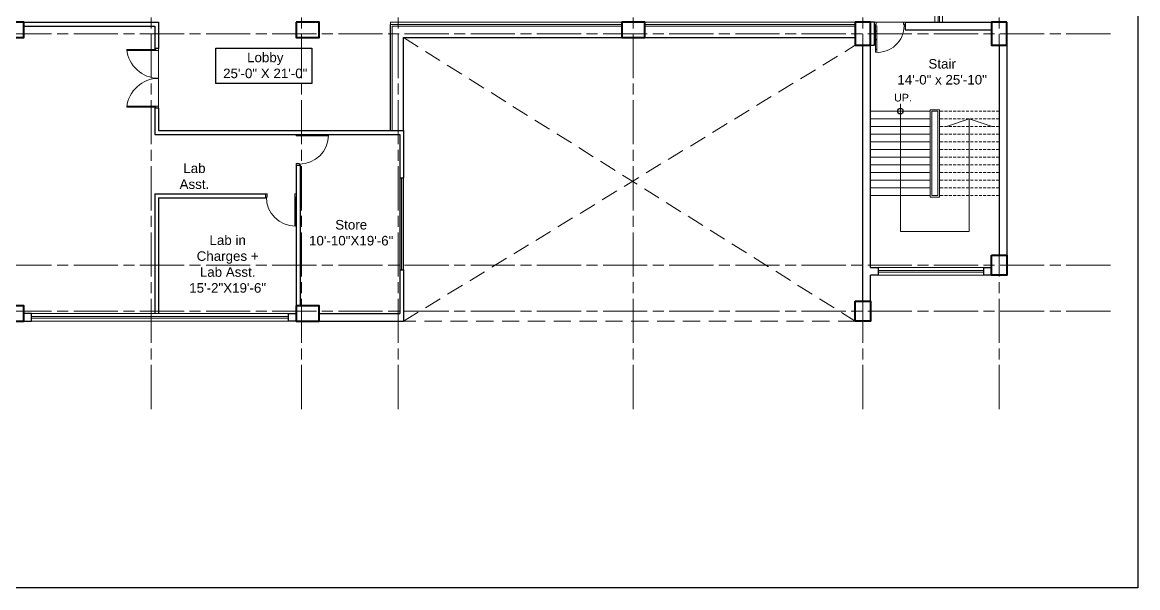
# Model space of a CAD drawing. Header units: inches. Extents: x -12 to 20935469, y -1604 to 24729220.
# Drawn here: x 20832778 to 20834235, y 24707850 to 24708587 of the extents above; entities that cross this region are included whole.
import ezdxf

# ---------------------------------------------------------------- set-up
doc = ezdxf.new("R2010")
doc.units = ezdxf.units.IN
doc.header["$LTSCALE"] = 0.03
doc.header["$MEASUREMENT"] = 0
doc.linetypes.add('ACAD_ISO08W100', pattern=[36, 24, -3, 6, -3])
doc.linetypes.add('DASHED2', pattern=[0.375, 0.25, -0.125])
for name, color, linetype, lineweight in [('column', 1, 'Continuous', 40), ('Door', 7, 'Continuous', 18), ('Dot', 253, 'Continuous', 0), ('Gas', 21, 'Continuous', 5), ('Grid Line', 252, 'Continuous', 18), ('Main Wall', 7, 'Continuous', 30), ('RAIL', 23, 'Continuous', 13), ('STAIR', 46, 'Continuous', 15), ('wind.', 150, 'Continuous', 20)]:
    doc.layers.add(name, color=color, linetype=linetype, lineweight=lineweight)
doc.layers.add('TEXT', color=7, linetype='Continuous')
doc.styles.add('2', font='swisscl.ttf')

# ---------------------------------------------------------------- blocks, each defined once
blk = doc.blocks.new('fff')
at = {"layer": 'Grid Line', "color": 252, "linetype": 'ACAD_ISO08W100', "lineweight": 9, "ltscale": 80, "true_color": 0x939598}
for p, q in [((20831844.3, 24723521.1), (20831844.3, 24724698.8)), ((20832040.8, 24723521.1), (20832040.8, 24724698.8)), ((20832166.8, 24723521.1), (20832166.8, 24724698.8)), ((20832473.8, 24723521.1), (20832473.8, 24724698.8)), ((20832773.8, 24723521.1), (20832773.8, 24724698.8)), ((20832951.8, 24723521.1), (20832951.8, 24724698.8)), ((20833096.9, 24724010.7), (20830726.1, 24724010.7)), ((20833096.9, 24723708.7), (20830726.1, 24723708.7)), ((20833096.9, 24723648.8), (20830726.1, 24723648.8))]:
    blk.add_line(p, q, dxfattribs=at)
blk = doc.blocks.new('Door_45')
at = {"layer": 'Door'}
for p, q in [((1.5, 5), (1.5, 44)), ((1.5, 40), (2.2, 40)), ((2.2, 40), (2.2, 39.5)), ((2.2, 39.5), (2.7, 39.5)), ((2.7, 39.5), (2.7, 40)), ((2.7, 40), (3.5, 40)), ((3.5, 44), (3.5, 5)), ((1.5, 25.8), (2.2, 25.8)), ((2.2, 25.8), (2.2, 25.3)), ((2.2, 25.3), (2.7, 25.3)), ((2.7, 25.8), (3.5, 25.8)), ((2.7, 25.3), (2.7, 25.8)), ((0, 0), (0, 5)), ((0, 5), (1.5, 5)), ((1.5, 12.6), (2.2, 12.6)), ((3.5, 5), (1.5, 5)), ((1.5, 5), (1.5, 3)), ((1.5, 3), (2.5, 3)), ((2.2, 12.6), (2.2, 13.1)), ((2.2, 13.1), (2.7, 13.1)), ((2.5, 3), (2.5, 0)), ((2.7, 13.1), (2.7, 12.6)), ((2.7, 12.6), (3.5, 12.6)), ((42.5, 3), (42.5, 0)), ((43.5, 3), (42.5, 3)), ((45, 5), (43.5, 5)), ((43.5, 5), (43.5, 3)), ((45, 0), (45, 5)), ((2.5, 0), (0, 0)), ((42.5, 0), (45, 0))]:
    blk.add_line(p, q, dxfattribs=at)
blk.add_arc((4.7, 5.3), 38.8, 359.6233, 94.6685, dxfattribs=at)
blk = doc.blocks.new('$D40')
at = {"layer": 'Door'}
for p, q in [((1, 4), (1, 42)), ((2, 0), (2, 42)), ((1, 5), (0, 5)), ((2, 0), (0, 0)), ((2, 4), (1, 4)), ((39, 4), (38, 4)), ((38, 4), (38, 0)), ((40, 0), (38, 0)), ((40, 5), (39, 5)), ((39, 5), (39, 4))]:
    blk.add_line(p, q, dxfattribs=at)
blk.add_arc((1, 4), 38, 0, 90, dxfattribs=at)

msp = doc.modelspace()

# ---------------------------------------------------------------- linework, layer by layer
for p, q in [((20833259, 24708446.5), (20833259, 24708584.5)), ((20833276, 24708446.3), (20833276, 24708567.5)), ((20833276, 24708567.5), (20833560.9, 24708567.5)), ((20833590.9, 24708567.5), (20833865.9, 24708567.5))]:
    msp.add_line(p, q)
msp.add_lwpolyline([(20833031, 24708553.7), (20833156.5, 24708553.7), (20833156.5, 24708507.5), (20833031, 24708507.5)], close=True)
msp.add_circle((20833924.8, 24708471.5), 3.61)
at = {"layer": 'column', "lineweight": 40, "ltscale": 20}
for points in [[(20832750.4, 24708587.5), (20832750.4, 24708567.5), (20832780.4, 24708567.5), (20832780.4, 24708587.5)], [(20833135.9, 24708587.5), (20833135.9, 24708567.5), (20833165.9, 24708567.5), (20833165.9, 24708587.5)], [(20833135.9, 24708587.5), (20833135.9, 24708567.5), (20833165.9, 24708567.5), (20833165.9, 24708587.5)], [(20833560.9, 24708587.5), (20833560.9, 24708567.5), (20833590.9, 24708567.5), (20833590.9, 24708587.5)], [(20833885.9, 24708587.5), (20833865.9, 24708587.5), (20833865.9, 24708557.5), (20833885.9, 24708557.5)], [(20834063.9, 24708587.5), (20834043.9, 24708587.5), (20834043.9, 24708557.5), (20834063.9, 24708557.5)], [(20834043.9, 24708283.5), (20834063.9, 24708283.5), (20834063.9, 24708257.5), (20834043.9, 24708257.5)], [(20832750.4, 24708217.5), (20832750.4, 24708197.5), (20832780.4, 24708197.5), (20832780.4, 24708217.5)], [(20833135.9, 24708217.5), (20833135.9, 24708197.5), (20833165.9, 24708197.5), (20833165.9, 24708217.5)], [(20833865.9, 24708223.5), (20833885.9, 24708223.5), (20833885.9, 24708197.5), (20833865.9, 24708197.5)]]:
    msp.add_lwpolyline(points, close=True, dxfattribs=at)
at = {"layer": 'Defpoints'}
msp.add_lwpolyline([(20831795.8, 24709308.2), (20834234.6, 24709308.2), (20834234.6, 24707849.7), (20831795.8, 24707849.7)], close=True, dxfattribs=at)
at = {"layer": 'Door'}
for p, q in [((20832952.5, 24708552.1), (20832914.6, 24708552.1)), ((20832951.2, 24708552.1), (20832951.2, 24708553.4)), ((20832952.5, 24708550.8), (20832952.5, 24708552.1)), ((20832956.2, 24708550.8), (20832956.2, 24708553.4)), ((20832956.2, 24708550.8), (20832914.7, 24708550.8)), ((20832952.5, 24708476.7), (20832914.6, 24708476.7)), ((20832956.2, 24708478), (20832914.7, 24708478)), ((20832951.2, 24708476.7), (20832951.2, 24708475.4)), ((20832952.5, 24708478), (20832952.5, 24708476.7)), ((20832956.2, 24708478), (20832956.2, 24708475.4))]:
    msp.add_line(p, q, dxfattribs=at)
for centre, start, end in [((20832956.7, 24708556.7), 186.2217, 269.4094), ((20832956.7, 24708472.1), 90.5906, 173.7783)]:
    msp.add_arc(centre, 42.3, start, end, dxfattribs=at)
at = {"layer": 'Dot', "color": 0, "linetype": 'DASHED2', "lineweight": 20, "ltscale": 3000}
for p, q in [((20833276, 24708567.5), (20833865.9, 24708197.5)), ((20833276, 24708197.5), (20833865.9, 24708557.5)), ((20833865.9, 24708197.5), (20833276, 24708197.5))]:
    msp.add_line(p, q, dxfattribs=at)
at = {"layer": 'Gas', "color": 0, "lineweight": 5}
for points in [[(20833963.8, 24708473.5), (20833975.8, 24708473.5), (20833975.8, 24708359.5), (20833963.8, 24708359.5)], [(20833965.8, 24708471.5), (20833973.8, 24708471.5), (20833973.8, 24708361.5), (20833965.8, 24708361.5)]]:
    msp.add_lwpolyline(points, close=True, dxfattribs=at)
at = {"layer": 'Main Wall', "lineweight": 30}
for p, q in [((20832780.4, 24708587.5), (20832956.2, 24708587.5)), ((20832780.4, 24708582.5), (20832951.2, 24708582.5)), ((20832951.2, 24708582.5), (20832951.2, 24708553.4)), ((20832956.2, 24708587.5), (20832956.2, 24708553.4)), ((20833875.9, 24708587.5), (20833885.9, 24708587.5)), ((20833890.9, 24708587.5), (20833885.9, 24708587.5)), ((20833890.9, 24708557.5), (20833890.9, 24708587.5)), ((20833930.9, 24708587.5), (20834043.9, 24708587.5)), ((20833930.9, 24708587.5), (20833930.9, 24708577.5)), ((20833930.9, 24708577.5), (20834043.9, 24708577.5)), ((20832956.2, 24708553.4), (20832951.2, 24708553.4)), ((20833875.9, 24708223.5), (20833875.9, 24708557.5)), ((20833885.9, 24708267.6), (20833885.9, 24708557.5)), ((20833885.9, 24708557.5), (20833890.9, 24708557.5)), ((20834053.9, 24708557.5), (20834053.9, 24708283.5)), ((20834063.9, 24708557.5), (20834063.9, 24708283.5)), ((20832951.2, 24708475.4), (20832951.2, 24708441.3)), ((20832956.2, 24708475.4), (20832951.2, 24708475.4)), ((20832956.2, 24708475.4), (20832956.2, 24708446.3)), ((20832951.2, 24708441.3), (20833271, 24708441.3)), ((20832956.2, 24708446.3), (20833276, 24708446.3)), ((20833271, 24708441.3), (20833271, 24708384.4)), ((20833276, 24708446.3), (20833276, 24708384.4)), ((20833135.9, 24708401.3), (20833140.9, 24708401.3)), ((20833135.9, 24708401.3), (20833135.9, 24708217.5)), ((20833140.9, 24708401.3), (20833140.9, 24708217.5)), ((20833271, 24708384.4), (20833276, 24708384.4)), ((20832951.2, 24708363.5), (20832951.2, 24708207.5)), ((20832951.2, 24708363.5), (20833095.9, 24708363.5)), ((20833095.9, 24708363.5), (20833095.9, 24708358.5)), ((20832956.2, 24708358.5), (20832956.2, 24708207.5)), ((20832956.2, 24708358.5), (20833095.9, 24708358.5)), ((20833271, 24708264.4), (20833276, 24708264.4)), ((20833271, 24708264.4), (20833271, 24708207.5)), ((20833276, 24708264.4), (20833276, 24708197.5)), ((20833895.9, 24708267.6), (20833895.9, 24708257.6)), ((20833885.9, 24708223.5), (20833885.9, 24708257.6)), ((20833165.9, 24708207.5), (20833271, 24708207.5)), ((20833165.9, 24708197.5), (20833276, 24708197.5))]:
    msp.add_line(p, q, dxfattribs=at)
for points in [[(20833885.9, 24708267.6), (20833895.9, 24708267.6)], [(20834043.8, 24708257.6), (20834033.8, 24708257.6), (20834033.8, 24708267.6), (20834043.8, 24708267.6)], [(20833895.9, 24708257.6), (20833885.9, 24708257.6)], [(20832780.4, 24708197.5), (20832790.4, 24708197.5), (20832790.4, 24708207.5), (20832780.4, 24708207.5)], [(20833135.9, 24708197.5), (20833125.9, 24708197.5), (20833125.9, 24708207.5), (20833135.9, 24708207.5)]]:
    msp.add_lwpolyline(points, dxfattribs=at)
at = {"layer": 'RAIL', "lineweight": 9}
for p, q in [((20833924.8, 24708481.2), (20833924.8, 24708314.5)), ((20833885.8, 24708451.5), (20833963.8, 24708451.5)), ((20833984.8, 24708451.5), (20834014.8, 24708461.5)), ((20834014.8, 24708314.5), (20834014.8, 24708461.5)), ((20834014.8, 24708461.5), (20834044.8, 24708451.5)), ((20833924.8, 24708314.5), (20834014.8, 24708314.5))]:
    msp.add_line(p, q, dxfattribs=at)
at = {"layer": 'STAIR', "color": 32, "lineweight": 5}
for p, q in [((20833963.8, 24708471.5), (20833885.8, 24708471.5)), ((20833963.8, 24708461.5), (20833885.8, 24708461.5)), ((20833945.8, 24708451.5), (20833885.8, 24708451.5)), ((20833963.8, 24708441.5), (20833885.8, 24708441.5)), ((20833963.8, 24708431.5), (20833885.8, 24708431.5)), ((20833963.8, 24708421.5), (20833885.8, 24708421.5)), ((20833963.8, 24708411.5), (20833885.8, 24708411.5)), ((20833963.8, 24708401.5), (20833885.8, 24708401.5)), ((20833963.8, 24708391.5), (20833885.8, 24708391.5)), ((20833963.8, 24708381.5), (20833885.8, 24708381.5)), ((20833963.8, 24708371.5), (20833885.8, 24708371.5)), ((20833963.8, 24708361.5), (20833885.8, 24708361.5))]:
    msp.add_line(p, q, dxfattribs=at)
at = {"layer": 'STAIR', "color": 32, "linetype": 'DASHED2', "lineweight": 5, "ltscale": 500}
for p, q in [((20834053.7, 24708471.5), (20833975.8, 24708471.5)), ((20834053.7, 24708461.5), (20833975.8, 24708461.5)), ((20834053.7, 24708451.5), (20833975.8, 24708451.5)), ((20834053.7, 24708441.5), (20833975.8, 24708441.5)), ((20834053.7, 24708431.5), (20833975.8, 24708431.5)), ((20834053.7, 24708421.5), (20833975.8, 24708421.5)), ((20834053.7, 24708411.5), (20833975.8, 24708411.5)), ((20834053.7, 24708401.5), (20833975.8, 24708401.5)), ((20834053.7, 24708391.5), (20833975.8, 24708391.5)), ((20834053.7, 24708381.5), (20833975.8, 24708381.5)), ((20834053.7, 24708371.5), (20833975.8, 24708371.5)), ((20834053.7, 24708361.5), (20833975.8, 24708361.5))]:
    msp.add_line(p, q, dxfattribs=at)
at = {"layer": 'wind.', "lineweight": 5}
for p, q in [((20833969.9, 24708587.5), (20833969.9, 24708707.6)), ((20833973.9, 24708587.5), (20833973.9, 24708707.6)), ((20833975.9, 24708587.5), (20833975.9, 24708707.6)), ((20833979.9, 24708587.5), (20833979.9, 24708707.6)), ((20833259, 24708584.5), (20833560.9, 24708584.5)), ((20833261, 24708582.5), (20833560.9, 24708582.5)), ((20833261, 24708446.3), (20833261, 24708582.5)), ((20833590.9, 24708584.5), (20833865.9, 24708584.5)), ((20833590.9, 24708582.5), (20833865.9, 24708582.5)), ((20833271, 24708384.4), (20833271, 24708264.4)), ((20833273, 24708384.4), (20833273, 24708264.4)), ((20833274, 24708384.4), (20833274, 24708264.4)), ((20833276, 24708384.4), (20833276, 24708264.4)), ((20834033.8, 24708267.6), (20833895.9, 24708267.6)), ((20834033.8, 24708263.6), (20833895.9, 24708263.6)), ((20834033.8, 24708261.6), (20833895.9, 24708261.6)), ((20834033.8, 24708257.6), (20833895.9, 24708257.6)), ((20833125.9, 24708207.5), (20832790.4, 24708207.5)), ((20833125.9, 24708203.5), (20832790.4, 24708203.5)), ((20833125.9, 24708201.5), (20832790.4, 24708201.5)), ((20833125.9, 24708197.5), (20832790.4, 24708197.5))]:
    msp.add_line(p, q, dxfattribs=at)
msp.add_lwpolyline([(20832134.4, 24708587.5), (20832134.4, 24708707.8), (20832956.2, 24708707.5), (20832956.2, 24709022.4), (20833135.9, 24709022.5), (20833135.9, 24708707.5), (20833969.8, 24708707.5), (20833969.8, 24708587.5), (20833259, 24708587.5), (20833259, 24708446.3), (20832956.2, 24708446.3), (20832956.2, 24708587.5)], close=True, dxfattribs=at)

# ---------------------------------------------------------------- block references
msp.add_blockref('fff', (1102.1, -15438.3))
at = {"layer": 'Door', "color": 250, "ltscale": 20, "xscale": -0.8888888888759539, "yscale": 0.8888888888759539, "zscale": 0.8888888888759539, "rotation": 180}
msp.add_blockref('Door_45', (20833890.9, 24708587.5), dxfattribs=at)
at = {"layer": 'Door'}
for p, rotation in [((20833135.9, 24708441.3), 270), ((20833135.9, 24708363.5), 180)]:
    msp.add_blockref('$D40', p, dxfattribs=dict(at, rotation=rotation))

# ---------------------------------------------------------------- texts
at = {"layer": 'TEXT', "color": 30, "lineweight": 5, "ltscale": 20, "attachment_point": 2, "style": '2'}
for s, width, gutter_width, insert, char_height in [('\\pxsm1,qc;{\\fArial|b0|i0|c0|p34;\\C0;Lobby\\P25\'-0" X 21\'-0" }', 146.388, 0.75, (20833095.5, 24708547.9), 12.476), ('\\pxsm1;{\\fArial|b0|i0|c0|p34;\\C0;Stair\\P14\'-0" x 25\'-10"  }', 114.807, 0.282, (20833979.3, 24708539.6), 12.476), ('{\\fArial|b0|i0|c0|p34;\\C0;UP.}', 104.76, 0.5, (20833928.2, 24708494.2), 10), ('{\\fArial|b0|i0|c0|p34;\\C0;Lab Asst. }', 49.47, 0.5, (20833003, 24708403.3), 12.476), ('{\\fArial|b0|i0|c0|p34;\\C0;Store\\P10\'-10"X19\'-6"}', 104.76, 0.5, (20833207.7, 24708329.6), 12.476), ('{\\fArial|b0|i0|c0|p34;\\C0;Lab in Charges + Lab Asst. \\P15\'-2"X19\'-6"}', 104.76, 0.5, (20833046.4, 24708309.5), 12.476)]:
    msp.add_mtext_dynamic_manual_height_columns(s, width=width, gutter_width=gutter_width, heights=[0], dxfattribs=dict(at, insert=insert, char_height=char_height))

doc.saveas('drawing.dxf')
